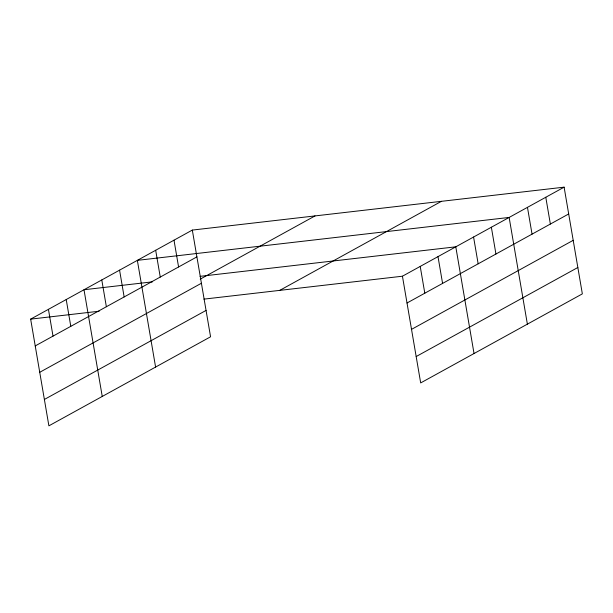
<?xml version="1.0" encoding="UTF-8"?>
<svg xmlns="http://www.w3.org/2000/svg" width="613" height="613" viewBox="0 0 613 613"><rect width="100%" height="100%" fill="white"/><g stroke="black" fill="none" stroke-linecap="round" stroke-linejoin="round"><path stroke-width="0.92" d="M192.321 230.082L210.566 336.79L48.887 425.836L30.65 319.128L192.321 230.082L564.113 187.164L582.35 293.872L420.679 382.918L402.435 276.21L564.113 187.164M35.232 345.916L196.903 256.878M200.229 279.145L315.013 215.922M39.738 372.29L201.409 283.252M44.381 399.461L206.052 310.423M279.75 290.37L441.421 201.332M407.017 302.998L568.688 213.96M411.522 329.373L573.201 240.327M416.173 356.544L577.844 267.498M152.484 281.842L84.004 289.742L102.241 396.45M200.037 276.348L455.788 246.824L474.033 353.532M30.65 319.128L99.13 311.22M203.907 299.129L402.435 276.21M545.785 197.256L550.367 224.051M527.464 207.347L532.046 234.143M527.379 324.147L509.142 217.439L137.35 260.356L155.595 367.064M491.358 227.231L495.94 254.027M473.573 237.032L478.155 263.82M438.004 256.617L442.586 283.413M420.219 266.41L424.801 293.206M174 240.173L178.582 266.969M155.679 250.265L160.254 277.061M119.573 270.157L124.148 296.945M101.789 279.949L106.363 306.738M66.219 299.535L70.794 326.331M48.435 309.335L53.017 336.123"/></g></svg>
